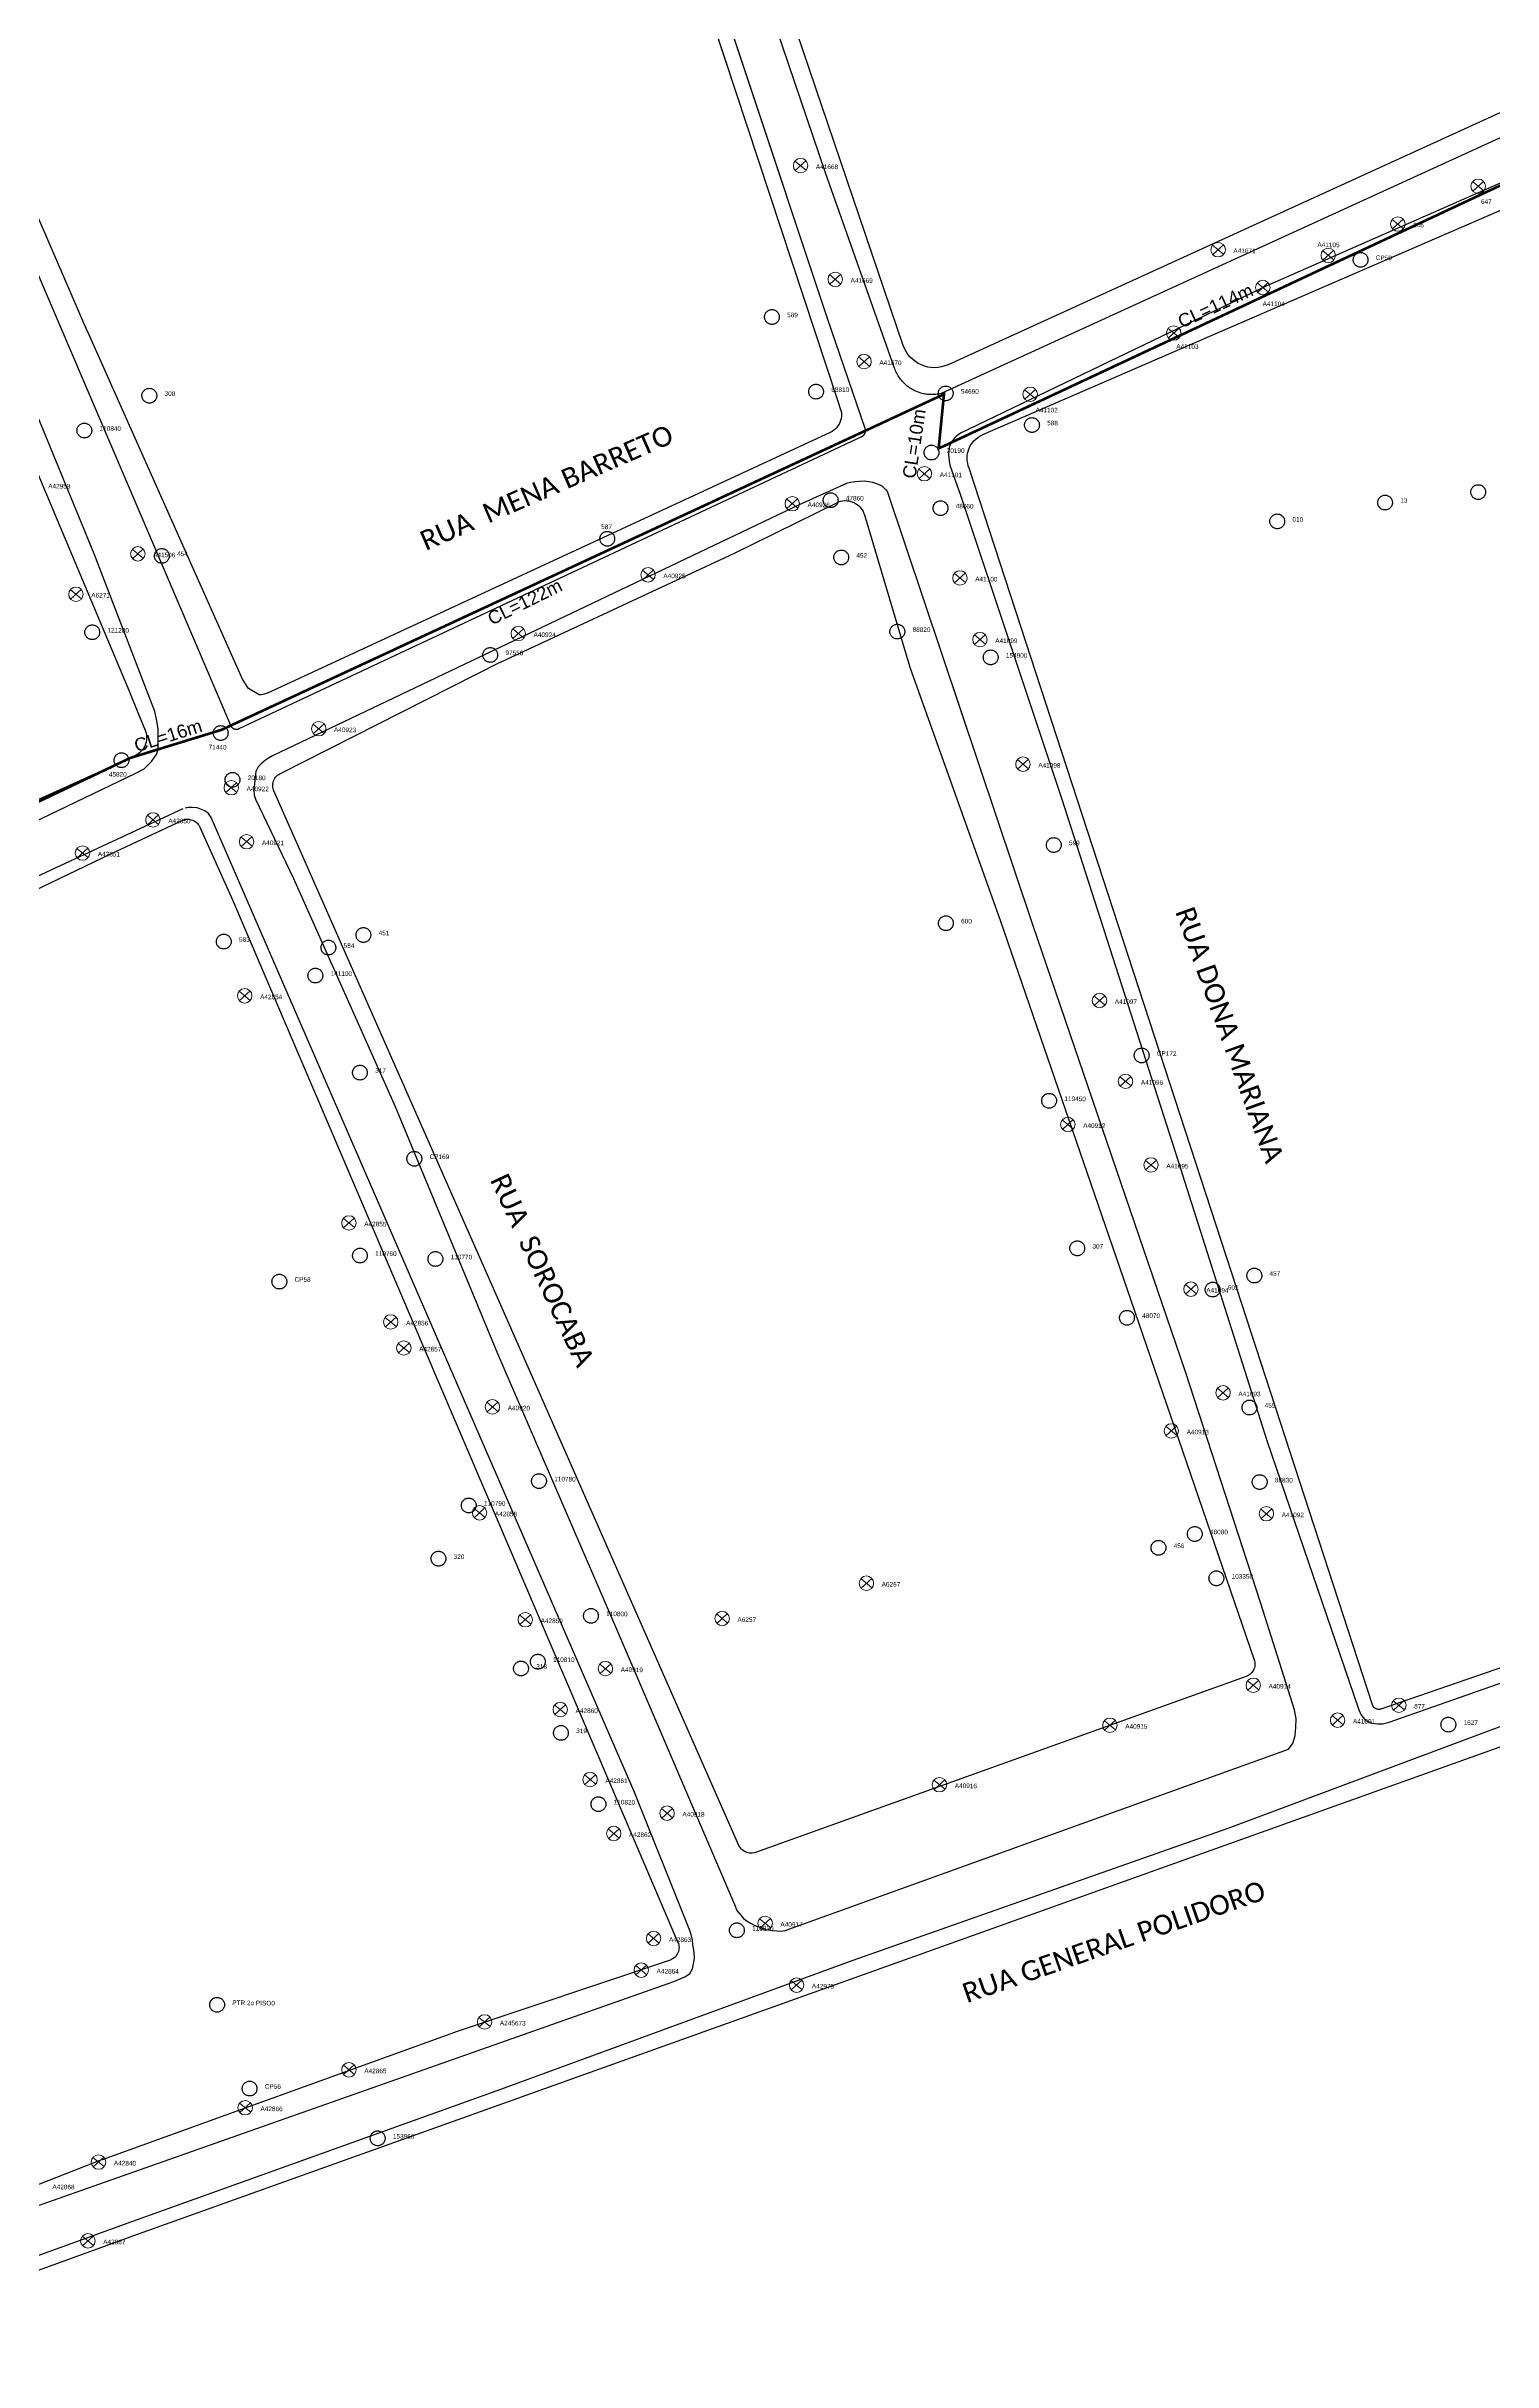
# Model space of a CAD drawing. Header units: millimetres. Extents: x 676447 to 689606, y 7455628 to 7463967.
# Drawn here: x 685706 to 685925.9, y 7460082.8 to 7460434.7 of the extents above; entities that cross this region are included whole.
import ezdxf

# ---------------------------------------------------------------- set-up
doc = ezdxf.new("R2010")
doc.units = ezdxf.units.MM
doc.header["$LTSCALE"] = 0.1
doc.header["$MEASUREMENT"] = 0
doc.linetypes.add('PHANTOM2', pattern=[1.25, 0.625, -0.125, 0.125, -0.125, 0.125, -0.125])
doc.layers.add('10.4-Postes', color=1, linetype='Continuous', lineweight=0)
for name, color, linetype in [('Caixas Subterrâneas', 5, 'Continuous'), ('label_cabos', 7, 'Continuous'), ('LEGENDAS_INFRAESTRUTURAS', 7, 'Continuous'), ('MUB_MEIOFIO', 7, 'Continuous'), ('MUB_QUADRAS', 7, 'Continuous'), ('MUB_SEGMENTO', 7, 'Continuous'), ('NOS_DE_INFRAESTRUTURA', 7, 'Continuous')]:
    doc.layers.add(name, color=color, linetype=linetype)
doc.styles.add('Legend', font='calibri.ttf')
doc.styles.get("Standard").update_dxf_attribs({"font": 'arial.ttf'})

# ---------------------------------------------------------------- blocks, each defined once
blk = doc.blocks.new('PTPT')
at = {"layer": '10.4-Postes', "color": 1, "linetype": 'PHANTOM2'}
for points in [[(-0.0000079, 0.0000104), (0.0000075, -0.000002)], [(0.000007, 0.0000109), (-0.0000074, -0.0000025)]]:
    blk.add_lwpolyline(points, dxfattribs=at)
at = {"layer": '10.4-Postes', "color": 1}
blk.add_circle((-0.0000002, 0.0000042), 0.00000987, dxfattribs=at)
blk = doc.blocks.new('MHMZ')
at = {"linetype": 'PHANTOM2'}
blk.add_circle((0, 0), 0.0000101, dxfattribs=at)

msp = doc.modelspace()

# ---------------------------------------------------------------- linework, layer by layer
at = {"color": 1, "const_width": 0.4}
msp.add_lwpolyline([(685337.95, 7460273.18), (685342.03, 7460274.32), (685358.39, 7460311.75), (685358.39, 7460311.75), (685371.67, 7460311.69), (685531.12, 7460373.47), (685567.06, 7460386.17), (685577.94, 7460372.97), (685622.51, 7460280.67), (685718.8, 7460326.5), (685732.65, 7460330.77), (685842.46, 7460381.78), (685841.65, 7460373.53), (685944.36, 7460421.62)], dxfattribs=at)
at = {"layer": 'MUB_MEIOFIO', "linetype": 'Continuous'}
for points in [[(685824.78, 7460393.26), (685762.54, 7460580.23)], [(685645.3, 7460539.14), (685734, 7460331.46), (685734.01, 7460331.43), (685734.03, 7460331.4), (685734.04, 7460331.37), (685734.06, 7460331.34), (685734.08, 7460331.31), (685734.1, 7460331.28), (685734.12, 7460331.25), (685734.14, 7460331.22), (685734.17, 7460331.2), (685734.19, 7460331.17), (685734.21, 7460331.15), (685734.24, 7460331.12), (685734.26, 7460331.1), (685734.29, 7460331.08), (685734.32, 7460331.05), (685734.35, 7460331.03), (685734.38, 7460331.01), (685734.41, 7460331), (685734.44, 7460330.98), (685734.47, 7460330.96), (685734.5, 7460330.95), (685734.53, 7460330.93), (685734.56, 7460330.92), (685734.6, 7460330.91), (685734.63, 7460330.9), (685734.66, 7460330.89), (685734.7, 7460330.88), (685734.73, 7460330.87), (685734.76, 7460330.87), (685734.8, 7460330.86), (685734.83, 7460330.86), (685734.87, 7460330.86), (685734.9, 7460330.85), (685734.94, 7460330.85), (685734.97, 7460330.86), (685735.01, 7460330.86), (685735.04, 7460330.86), (685735.08, 7460330.87), (685735.11, 7460330.87), (685735.15, 7460330.88), (685735.18, 7460330.89), (685735.21, 7460330.9), (685735.25, 7460330.91), (685735.28, 7460330.92), (685735.31, 7460330.94), (685735.34, 7460330.95), (685829.97, 7460375.33), (685830, 7460375.34), (685830.03, 7460375.36), (685830.06, 7460375.38), (685830.09, 7460375.4), (685830.12, 7460375.42), (685830.15, 7460375.44), (685830.18, 7460375.46), (685830.2, 7460375.48), (685830.23, 7460375.5), (685830.25, 7460375.53), (685830.28, 7460375.55), (685830.3, 7460375.58), (685830.32, 7460375.6), (685830.34, 7460375.63), (685830.36, 7460375.66), (685830.38, 7460375.69), (685830.4, 7460375.72), (685830.42, 7460375.75), (685830.44, 7460375.78), (685830.45, 7460375.81), (685830.47, 7460375.84), (685830.48, 7460375.87), (685830.49, 7460375.91), (685830.5, 7460375.94), (685830.51, 7460375.97), (685830.52, 7460376.01), (685830.53, 7460376.04), (685830.53, 7460376.08), (685830.54, 7460376.11), (685830.54, 7460376.15), (685830.54, 7460376.18), (685830.54, 7460376.21), (685830.54, 7460376.25), (685830.54, 7460376.28), (685830.54, 7460376.32), (685830.54, 7460376.35), (685830.53, 7460376.39), (685830.53, 7460376.42), (685830.52, 7460376.46), (685830.51, 7460376.49), (685830.5, 7460376.52), (685830.49, 7460376.56), (685824.78, 7460393.26)], [(685842.04, 7460381.87), (685841.83, 7460381.82), (685841.63, 7460381.79), (685841.42, 7460381.76), (685841.21, 7460381.73), (685841, 7460381.72), (685840.79, 7460381.71), (685840.58, 7460381.71), (685840.37, 7460381.71), (685840.16, 7460381.73), (685839.95, 7460381.75), (685839.74, 7460381.77), (685839.53, 7460381.81), (685839.33, 7460381.85), (685839.12, 7460381.9), (685838.92, 7460381.96), (685838.72, 7460382.02), (685838.52, 7460382.09), (685838.33, 7460382.17), (685838.13, 7460382.25), (685837.94, 7460382.34), (685837.76, 7460382.44), (685837.57, 7460382.54), (685837.4, 7460382.65), (685837.22, 7460382.77), (685837.05, 7460382.89), (685836.88, 7460383.02), (685836.72, 7460383.15), (685836.56, 7460383.29), (685836.41, 7460383.44), (685836.26, 7460383.59), (685836.12, 7460383.74), (685835.98, 7460383.9), (685835.85, 7460384.07), (685835.73, 7460384.24), (685835.61, 7460384.41), (685835.5, 7460384.59), (685835.39, 7460384.77), (685835.29, 7460384.96), (685835.2, 7460385.14), (685835.11, 7460385.34), (685835.03, 7460385.53), (685834.96, 7460385.73), (685824.47, 7460415.42), (685807.62, 7460465)], [(685941.18, 7460427.23), (685842.04, 7460381.87)], [(685947.24, 7460422.76), (685891.54, 7460398.26), (685846.11, 7460376.44), (685845.61, 7460376.15), (685845.07, 7460375.89), (685844.65, 7460375.64), (685844.33, 7460375.36), (685844, 7460375.03), (685843.74, 7460374.75), (685843.48, 7460374.31), (685843.27, 7460373.73), (685843.2, 7460373.19), (685843.17, 7460372.62), (685843.21, 7460372.15), (685843.23, 7460371.64), (685843.36, 7460371), (685844.98, 7460366.44), (685860.3, 7460320.39), (685877.7, 7460266.35), (685891.52, 7460222.74), (685905.46, 7460181.96), (685905.82, 7460181.13), (685906.54, 7460180.18), (685907.49, 7460179.82), (685908.38, 7460179.7), (685909.1, 7460179.7), (685910.11, 7460179.94), (685978.56, 7460203.94)], [(685701.48, 7460315.45), (685719.65, 7460324.18), (685720.92, 7460324.85), (685721.51, 7460325.44), (685722.01, 7460325.95), (685722.35, 7460326.45), (685722.77, 7460327.04), (685723.03, 7460327.8), (685723.03, 7460328.82), (685723.03, 7460329.75), (685723.03, 7460330.93), (685722.77, 7460332.36), (685722.52, 7460333.54), (685713.32, 7460357.51), (685701.31, 7460386.74)], [(685894.8, 7460175.86), (685895.48, 7460176.7), (685895.85, 7460177.9), (685895.95, 7460179.16), (685896.01, 7460180.47), (685895.74, 7460181.81), (685890.6, 7460197.97), (685879.19, 7460233.2), (685855.96, 7460301.14), (685833.93, 7460366.83), (685833.76, 7460367.12), (685833.57, 7460367.32), (685833.18, 7460367.68), (685832.86, 7460367.88), (685832.52, 7460368.08), (685832.12, 7460368.21), (685831.67, 7460368.37), (685831.06, 7460368.48), (685830.37, 7460368.55), (685829.59, 7460368.5), (685828.93, 7460368.45), (685828.25, 7460368.37), (685827.64, 7460368.2), (685820.46, 7460364.97), (685740.39, 7460326.82), (685739.8, 7460326.46), (685739.32, 7460326.16), (685738.67, 7460325.61), (685738.21, 7460325.13), (685737.86, 7460324.44), (685737.76, 7460323.67), (685737.68, 7460322.54), (685737.54, 7460321.66), (685737.64, 7460320.85), (685737.84, 7460320.22), (685743.58, 7460308.16), (685759.06, 7460273.53), (685774.61, 7460235.98), (685792.89, 7460193.65), (685810.63, 7460152.25), (685810.99, 7460151.31), (685811.56, 7460150.62), (685811.97, 7460150.13), (685812.71, 7460149.6), (685813.6, 7460149.11), (685814.58, 7460148.74), (685815.44, 7460148.42), (685816.38, 7460148.29), (685817.6, 7460148.17), (685818.33, 7460148.29), (685894.8, 7460175.86)], [(685726.75, 7460318.77), (685630.46, 7460274.05)], [(685703.51, 7460106.03), (685800.52, 7460140.24), (685801.41, 7460140.56), (685802.46, 7460140.97), (685803.18, 7460141.29), (685803.83, 7460141.73), (685804.23, 7460142.45), (685804.43, 7460143.46), (685804.55, 7460144.14), (685804.51, 7460145.02), (685804.31, 7460146.11), (685804.23, 7460146.83), (685804.03, 7460147.67), (685803.83, 7460148.28), (685795.38, 7460169.39), (685731.1, 7460317.47), (685730.69, 7460318.03), (685730.12, 7460318.45), (685729.62, 7460318.67), (685728.94, 7460318.89), (685728.19, 7460318.98), (685727.62, 7460318.99), (685727.14, 7460318.88)], [(685590.01, 7459703.56), (685549.09, 7459815.86), (685534.85, 7459858.25), (685485.55, 7459996.31), (685484.74, 7460000.21), (685484.74, 7460003.17), (685484.74, 7460005.45), (685485.14, 7460007.87), (685485.95, 7460011.1), (685487.16, 7460013.52), (685489.18, 7460016.48), (685491.6, 7460019.17), (685494.02, 7460021.32), (685497.65, 7460023.07), (685537.99, 7460038.13), (685578.5, 7460053.17), (685719.19, 7460104.12), (685774.54, 7460123.96), (685828.49, 7460143.75), (685885.65, 7460163.83), (685928.63, 7460179.9)]]:
    msp.add_lwpolyline(points, dxfattribs=at)
at = {"layer": 'MUB_QUADRAS', "linetype": 'Continuous'}
for points in [[(685762.53, 7460573.98), (685826.28, 7460380.89), (685826.8, 7460379.3), (685826.86, 7460379), (685826.88, 7460378.68), (685826.87, 7460378.38), (685826.82, 7460378.08), (685826.75, 7460377.77), (685826.65, 7460377.49), (685826.51, 7460377.21), (685826.34, 7460376.95), (685826.15, 7460376.7), (685825.94, 7460376.49), (685825.7, 7460376.29), (685825.45, 7460376.11), (685825.17, 7460375.98), (685739.65, 7460336.36), (685739.58, 7460336.33), (685739.29, 7460336.23), (685738.99, 7460336.15), (685738.69, 7460336.11), (685738.38, 7460336.09), (685736.75, 7460337.04), (685735.83, 7460338.48), (685712.26, 7460391.37), (685712.24, 7460391.39), (685661.12, 7460509.66)], [(685937.95, 7460429.57), (685843.08, 7460386.26), (685842.6, 7460386.07), (685842.09, 7460385.93), (685841.58, 7460385.84), (685841.05, 7460385.81), (685840.53, 7460385.83), (685840.01, 7460385.91), (685839.51, 7460386.04), (685839.02, 7460386.22), (685838.55, 7460386.45), (685838.11, 7460386.73), (685837.7, 7460387.06), (685837.32, 7460387.43), (685836.99, 7460387.83), (685836.7, 7460388.27), (685836.46, 7460388.73), (685836.27, 7460389.2), (685780.15, 7460554.48), (685773.42, 7460573.95)], [(685636.32, 7460532.25), (685718.65, 7460336.57), (685719.95, 7460333.41), (685721.05, 7460330.72), (685721.15, 7460330.42), (685721.23, 7460330.12), (685721.27, 7460329.81), (685721.27, 7460329.49), (685721.25, 7460329.18), (685721.19, 7460328.87), (685721.1, 7460328.57), (685720.98, 7460328.28), (685720.83, 7460328.01), (685720.65, 7460327.75), (685720.44, 7460327.51), (685720.21, 7460327.29), (685719.96, 7460327.1), (685719.7, 7460326.94), (685719.53, 7460326.86), (685717.6, 7460325.97), (685626.5, 7460284.79)], [(685846.3, 7460370.52), (685846.16, 7460370.9), (685846.06, 7460371.29), (685846, 7460371.69), (685845.98, 7460372.09), (685846, 7460372.5), (685846.07, 7460372.9), (685846.18, 7460373.28), (685846.32, 7460373.66), (685846.51, 7460374.02), (685846.73, 7460374.36), (685846.99, 7460374.67), (685847.28, 7460374.95), (685847.59, 7460375.2), (685847.93, 7460375.42), (685848.3, 7460375.6), (685848.36, 7460375.63), (685945.78, 7460417.85)], [(686017.21, 7460219.29), (685908.87, 7460181.94), (685908.77, 7460181.91), (685908.67, 7460181.89), (685908.56, 7460181.89), (685908.46, 7460181.89), (685908.35, 7460181.91), (685908.25, 7460181.93), (685908.16, 7460181.97), (685908.06, 7460182.01), (685907.97, 7460182.07), (685907.89, 7460182.13), (685907.81, 7460182.2), (685907.75, 7460182.28), (685907.69, 7460182.37), (685907.64, 7460182.46), (685907.6, 7460182.56), (685907.59, 7460182.58), (685886.96, 7460245.85), (685846.3, 7460370.52)], [(685740.61, 7460321.5), (685740.57, 7460321.59), (685740.5, 7460321.79), (685740.46, 7460321.99), (685740.44, 7460322.2), (685740.44, 7460322.41), (685740.46, 7460322.62), (685740.5, 7460322.82), (685740.57, 7460323.02), (685740.66, 7460323.21), (685740.76, 7460323.4), (685740.88, 7460323.56), (685741.02, 7460323.72), (685741.18, 7460323.86), (685741.35, 7460323.98), (685741.53, 7460324.09), (685775.02, 7460341.05), (685775.08, 7460341.07), (685810.73, 7460357.69), (685826.16, 7460365.29), (685826.45, 7460365.42), (685826.75, 7460365.51), (685827.05, 7460365.57), (685827.37, 7460365.6), (685827.68, 7460365.59), (685827.99, 7460365.56), (685828.3, 7460365.49), (685828.6, 7460365.39), (685828.88, 7460365.26), (685829.15, 7460365.09), (685829.4, 7460364.91), (685829.63, 7460364.69), (685829.84, 7460364.46), (685830.02, 7460364.2), (685830.17, 7460363.93), (685830.3, 7460363.64), (685830.36, 7460363.46), (685837.29, 7460340.3), (685851.07, 7460301.71), (685870.24, 7460245.85), (685889.61, 7460189.43), (685889.66, 7460189.25), (685889.7, 7460189.05), (685889.72, 7460188.84), (685889.71, 7460188.63), (685889.69, 7460188.42), (685889.64, 7460188.22), (685889.57, 7460188.02), (685889.48, 7460187.83), (685889.37, 7460187.65), (685889.24, 7460187.48), (685889.1, 7460187.33), (685888.94, 7460187.19), (685888.77, 7460187.08), (685888.59, 7460186.98), (685888.39, 7460186.89), (685813.8, 7460160.16), (685813.74, 7460160.14), (685813.54, 7460160.08), (685813.33, 7460160.05), (685813.12, 7460160.04), (685812.91, 7460160.05), (685812.71, 7460160.09), (685812.5, 7460160.14), (685812.31, 7460160.22), (685812.12, 7460160.31), (685811.95, 7460160.43), (685811.78, 7460160.56), (685811.64, 7460160.71), (685811.51, 7460160.87), (685811.39, 7460161.05), (685811.3, 7460161.23), (685773.98, 7460245.85), (685740.61, 7460321.5)], [(685631.24, 7460271.27), (685715.84, 7460311.9), (685726.67, 7460316.99), (685726.87, 7460317.07), (685727.07, 7460317.13), (685727.28, 7460317.17), (685727.48, 7460317.18), (685727.69, 7460317.18), (685727.9, 7460317.15), (685728.1, 7460317.1), (685728.3, 7460317.03), (685728.49, 7460316.93), (685728.67, 7460316.82), (685728.83, 7460316.7), (685728.98, 7460316.55), (685729.12, 7460316.39), (685729.24, 7460316.22), (685729.34, 7460316.03), (685729.35, 7460316), (685734.3, 7460304.92), (685759.55, 7460245.85), (685802.03, 7460146.46), (685802.09, 7460146.31), (685802.14, 7460146.11), (685802.18, 7460145.9), (685802.19, 7460145.7), (685802.18, 7460145.49), (685802.15, 7460145.28), (685802.1, 7460145.08), (685802.02, 7460144.88), (685801.93, 7460144.69), (685801.82, 7460144.52), (685801.69, 7460144.35), (685801.54, 7460144.2), (685801.38, 7460144.07), (685801.2, 7460143.96), (685801.02, 7460143.86), (685800.82, 7460143.78), (685768.14, 7460132.85), (685768.04, 7460132.81), (685714.49, 7460113.45), (685714.39, 7460113.41), (685700.97, 7460108.18)], [(685497.04, 7460021.2), (685720.02, 7460102.19), (685992.72, 7460199.71)]]:
    msp.add_lwpolyline(points, dxfattribs=at)

# ---------------------------------------------------------------- block references
at = {"layer": 'Caixas Subterrâneas', "color": 40}
for p, xscale, yscale, zscale, rotation in [((685905.78, 7460402.2), 111319.4907932736, 111319.4907932736, 111319.4907932736, 359.2926549238405), ((685816.31, 7460393.51), 111319.4907932736, 111319.4907932736, 111319.4907932736, 359.2929924350433), ((685721.68, 7460381.55), 111319.4907932736, 111319.4907932736, 111319.4907932736, 359.2933485341024), ((685823.02, 7460382.17), 111319.4907932736, 111319.4907932736, 111319.4907932736, 359.2929634012635), ((685842.72, 7460381.9), 111319.4907932735, 111319.4907932735, 111319.4907932735, 359.29288839844), ((685711.81, 7460376.26), 111319.4907932736, 111319.4907932736, 111319.4907932736, 359.2933844273433), ((685855.83, 7460377.09), 111319.4907932736, 111319.4907932736, 111319.4907932736, 359.2928370468985), ((685840.56, 7460372.91), 111319.4907932736, 111319.4907932736, 111319.4907932736, 359.2928938367065), ((685923.65, 7460366.9), 111319.4907932736, 111319.4907932736, 111319.4907932736, 359.2925760079168), ((685825.23, 7460365.67), 111319.4907932736, 111319.4907932736, 111319.4907932736, 359.2929498846664), ((685841.93, 7460364.46), 111319.4907932736, 111319.4907932736, 111319.4907932736, 359.2928859841373), ((685909.5, 7460365.31), 111319.4907932736, 111319.4907932736, 111319.4907932736, 359.292629348841), ((685791.28, 7460359.81), 111319.4907932735, 111319.4907932735, 111319.4907932735, 359.2930771560634), ((685893.11, 7460362.45), 111319.4907932736, 111319.4907932736, 111319.4907932736, 359.2926907638176), ((685723.58, 7460357.2), 111319.4907932735, 111319.4907932735, 111319.4907932735, 359.2933337570519), ((685826.84, 7460356.97), 111319.4907932736, 111319.4907932736, 111319.4907932736, 359.2929410605844), ((685713, 7460345.6), 111319.4907932736, 111319.4907932736, 111319.4907932736, 359.2933704002778), ((685835.37, 7460345.7), 111319.4907932736, 111319.4907932736, 111319.4907932736, 359.2929051382524), ((685773.49, 7460342.15), 111319.4907932736, 111319.4907932736, 111319.4907932736, 359.2931393184195), ((685849.56, 7460341.78), 111319.4907932735, 111319.4907932735, 111319.4907932735, 359.2928499611029), ((685732.52, 7460330.28), 111319.4907932736, 111319.4907932736, 111319.4907932736, 359.2932914279226), ((685717.45, 7460326.15), 111319.4907932736, 111319.4907932736, 111319.4907932736, 359.2933474567294), ((685734.32, 7460323.17), 111319.4907932736, 111319.4907932736, 111319.4907932736, 359.2932823678749), ((685859.15, 7460313.26), 111319.4907932736, 111319.4907932736, 111319.4907932736, 359.2928046392976), ((685842.75, 7460301.38), 111319.4907932736, 111319.4907932736, 111319.4907932736, 359.2928633173806), ((685733, 7460298.59), 111319.4907932736, 111319.4907932736, 111319.4907932736, 359.2932797716678), ((685748.9, 7460297.68), 111319.4907932736, 111319.4907932736, 111319.4907932736, 359.2932190481153), ((685754.22, 7460299.59), 111319.4907932735, 111319.4907932735, 111319.4907932735, 359.2931994100052), ((685746.92, 7460293.42), 111319.4907932736, 111319.4907932736, 111319.4907932736, 359.2932252441924), ((685872.5, 7460281.28), 111319.4907932735, 111319.4907932735, 111319.4907932735, 359.2927439651595), ((685753.69, 7460278.67), 111319.4907932736, 111319.4907932736, 111319.4907932736, 359.2931949197285), ((685858.44, 7460274.39), 111319.4907932736, 111319.4907932736, 111319.4907932736, 359.2927953087901), ((685761.96, 7460265.58), 111319.4907932736, 111319.4907932736, 111319.4907932736, 359.2931594281712), ((685753.69, 7460250.87), 111319.4907932735, 111319.4907932735, 111319.4907932735, 359.2931863246072), ((685862.71, 7460251.97), 111319.4907932735, 111319.4907932735, 111319.4907932735, 359.2927720959124), ((685765.17, 7460250.35), 111319.4907932736, 111319.4907932736, 111319.4907932736, 359.2931425080372), ((685889.63, 7460247.83), 111319.4907932736, 111319.4907932736, 111319.4907932736, 359.292668457171), ((685741.45, 7460246.91), 111319.4907932736, 111319.4907932736, 111319.4907932736, 359.2932316511217), ((685883.29, 7460245.7), 111319.4907932736, 111319.4907932736, 111319.4907932736, 359.292691905977), ((685870.27, 7460241.41), 111319.4907932736, 111319.4907932736, 111319.4907932736, 359.2927400918407), ((685888.89, 7460227.77), 111319.4907932736, 111319.4907932736, 111319.4907932736, 359.2926650376387), ((685780.91, 7460216.59), 111319.4907932736, 111319.4907932736, 111319.4907932736, 359.2930721917482), ((685890.44, 7460216.44), 111319.4907932736, 111319.4907932736, 111319.4907932736, 359.2926556467297), ((685770.23, 7460212.89), 111319.4907932736, 111319.4907932736, 111319.4907932736, 359.2931116500562), ((685880.58, 7460208.55), 111319.4907932736, 111319.4907932736, 111319.4907932736, 359.2926906749749), ((685875.06, 7460206.45), 111319.4907932736, 111319.4907932736, 111319.4907932736, 359.2927110225838), ((685765.63, 7460204.8), 111319.4907932736, 111319.4907932736, 111319.4907932736, 359.2931266595277), ((685883.86, 7460201.81), 111319.4907932736, 111319.4907932736, 111319.4907932736, 359.2926761337625), ((685788.8, 7460196.11), 111319.4907932735, 111319.4907932735, 111319.4907932735, 359.293035825529), ((685778.17, 7460188.11), 111319.4907932736, 111319.4907932736, 111319.4907932736, 359.2930737913111), ((685780.73, 7460189.15), 111319.4907932736, 111319.4907932736, 111319.4907932736, 359.2930643700886), ((685784.24, 7460178.32), 111319.4907932736, 111319.4907932736, 111319.4907932736, 359.2930476583014), ((685919.12, 7460179.58), 111319.4907932736, 111319.4907932736, 111319.4907932736, 359.2925351340341), ((685789.94, 7460167.49), 111319.4907932736, 111319.4907932736, 111319.4907932736, 359.2930226376421), ((685810.98, 7460148.32), 111319.4907932736, 111319.4907932736, 111319.4907932736, 359.2929366825052), ((685731.98, 7460137), 111319.4907932735, 111319.4907932735, 111319.4907932735, 359.2932335943777), ((685736.92, 7460124.27), 111319.4907932736, 111319.4907932736, 111319.4907932736, 359.2932108724036), ((685756.39, 7460116.7), 111319.4907932736, 111319.4907932736, 111319.4907932736, 359.2931344642525)]:
    msp.add_blockref('MHMZ', p, dxfattribs=dict(at, xscale=xscale, yscale=yscale, zscale=zscale, rotation=rotation))
at = {"layer": 'NOS_DE_INFRAESTRUTURA', "color": 1}
for p, xscale, yscale, zscale, rotation in [((685820.68, 7460416.05), 111319.4907932735, 111319.4907932735, 111319.4907932735, 359.2929827842602), ((685923.67, 7460412.92), 111319.4907932735, 111319.4907932735, 111319.4907932735, 359.2925902083853), ((685911.46, 7460407.17), 111319.4907932736, 111319.4907932736, 111319.4907932736, 359.2926348828458), ((685884.14, 7460403.27), 111319.4907932735, 111319.4907932735, 111319.4907932735, 359.2927375393033), ((685900.89, 7460402.41), 111319.4907932736, 111319.4907932736, 111319.4907932736, 359.292673590099), ((685825.95, 7460398.76), 111319.4907932735, 111319.4907932735, 111319.4907932735, 359.2929573932737), ((685890.94, 7460397.53), 111319.4907932735, 111319.4907932735, 111319.4907932735, 359.292709882698), ((685877.4, 7460390.61), 111319.4907932736, 111319.4907932736, 111319.4907932736, 359.2927592484475), ((685830.33, 7460386.27), 111319.4907932736, 111319.4907932736, 111319.4907932736, 359.2929368723855), ((685855.58, 7460381.3), 111319.4907932735, 111319.4907932735, 111319.4907932735, 359.2928393199037), ((685839.5, 7460369.22), 111319.4907932736, 111319.4907932736, 111319.4907932736, 359.2928967252021), ((685819.42, 7460364.67), 111319.4907932735, 111319.4907932735, 111319.4907932735, 359.2929716630593), ((685719.95, 7460357.05), 111319.4907932735, 111319.4907932735, 111319.4907932735, 359.2933475284946), ((685797.5, 7460353.86), 111319.4907932736, 111319.4907932736, 111319.4907932736, 359.2930516663813), ((685844.9, 7460353.38), 111319.4907932736, 111319.4907932736, 111319.4907932736, 359.2928712838739), ((685710.54, 7460350.91), 111319.4907932736, 111319.4907932736, 111319.4907932736, 359.2933814048614), ((685777.77, 7460344.93), 111319.4907932736, 111319.4907932736, 111319.4907932736, 359.2931238996563), ((685847.94, 7460344.02), 111319.4907932736, 111319.4907932736, 111319.4907932736, 359.2928568205521), ((685747.44, 7460330.47), 111319.4907932735, 111319.4907932735, 111319.4907932735, 359.2932347440962), ((685854.48, 7460325.08), 111319.4907932736, 111319.4907932736, 111319.4907932736, 359.2928260766211), ((685734.16, 7460321.5), 111319.4907932736, 111319.4907932736, 111319.4907932736, 359.293282481134), ((685722.25, 7460316.61), 111319.4907932735, 111319.4907932735, 111319.4907932735, 359.2933262555558), ((685711.54, 7460311.58), 111319.4907932735, 111319.4907932735, 111319.4907932735, 359.2933654155962), ((685736.48, 7460313.3), 111319.4907932736, 111319.4907932736, 111319.4907932736, 359.2932711049433), ((685736.2, 7460289.88), 111319.4907932736, 111319.4907932736, 111319.4907932736, 359.293264916478), ((685866.11, 7460289.16), 111319.4907932736, 111319.4907932736, 111319.4907932736, 359.2927706965178), ((685870.07, 7460276.88), 111319.4907932736, 111319.4907932736, 111319.4907932736, 359.2927518329932), ((685861.3, 7460270.32), 111319.4907932735, 111319.4907932735, 111319.4907932735, 359.2927831541485), ((685873.94, 7460264.17), 111319.4907932736, 111319.4907932736, 111319.4907932736, 359.2927331701905), ((685752.03, 7460255.36), 111319.4907932736, 111319.4907932736, 111319.4907932736, 359.2931940125652), ((685880.01, 7460245.29), 111319.4907932736, 111319.4907932736, 111319.4907932736, 359.2927042631064), ((685758.39, 7460240.31), 111319.4907932736, 111319.4907932736, 111319.4907932736, 359.293165160661), ((685760.38, 7460236.35), 111319.4907932736, 111319.4907932736, 111319.4907932736, 359.2931563946532), ((685884.89, 7460229.54), 111319.4907932736, 111319.4907932736, 111319.4907932736, 359.2926808061749), ((685773.84, 7460227.4), 111319.4907932736, 111319.4907932736, 111319.4907932736, 359.2931024278837), ((685877.03, 7460223.75), 111319.4907932736, 111319.4907932736, 111319.4907932736, 359.2927089176177), ((685771.89, 7460211.3), 111319.4907932736, 111319.4907932736, 111319.4907932736, 359.2931048370435), ((685891.48, 7460211.16), 111319.4907932735, 111319.4907932735, 111319.4907932735, 359.2926500484314), ((685830.68, 7460200.6), 111319.4907932735, 111319.4907932735, 111319.4907932735, 359.2928779747983), ((685778.84, 7460195.06), 111319.4907932736, 111319.4907932736, 111319.4907932736, 359.2930733890868), ((685808.76, 7460195.24), 111319.4907932735, 111319.4907932735, 111319.4907932735, 359.2929596611793), ((685791.01, 7460187.62), 111319.4907932736, 111319.4907932736, 111319.4907932736, 359.293024801971), ((685889.48, 7460185.09), 111319.4907932736, 111319.4907932736, 111319.4907932736, 359.2926495512406), ((685784.16, 7460181.39), 111319.4907932736, 111319.4907932736, 111319.4907932736, 359.2930489189438), ((685902.31, 7460179.78), 111319.4907932736, 111319.4907932736, 111319.4907932736, 359.2925991356387), ((685911.61, 7460182.05), 111319.4907932736, 111319.4907932736, 111319.4907932736, 359.2925644868257), ((685867.7, 7460179.01), 111319.4907932736, 111319.4907932736, 111319.4907932736, 359.2927304865601), ((685788.69, 7460170.76), 111319.4907932736, 111319.4907932736, 111319.4907932736, 359.2930284109721), ((685841.79, 7460169.98), 111319.4907932736, 111319.4907932736, 111319.4907932736, 359.2928262351696), ((685792.28, 7460162.56), 111319.4907932736, 111319.4907932736, 111319.4907932736, 359.2930121976705), ((685800.39, 7460165.65), 111319.4907932736, 111319.4907932736, 111319.4907932736, 359.2929823351772), ((685815.29, 7460148.91), 111319.4907932736, 111319.4907932736, 111319.4907932736, 359.2929204580272), ((685798.35, 7460146.61), 111319.4907932736, 111319.4907932736, 111319.4907932736, 359.2929841825709), ((685796.47, 7460141.8), 111319.4907932736, 111319.4907932736, 111319.4907932736, 359.2929898415844), ((685820.07, 7460139.52), 111319.4907932736, 111319.4907932736, 111319.4907932736, 359.2928993787572), ((685772.65, 7460133.92), 111319.4907932736, 111319.4907932736, 111319.4907932736, 359.2930779803183), ((685752.04, 7460126.65), 111319.4907932736, 111319.4907932736, 111319.4907932736, 359.2931540879687), ((685736.26, 7460120.89), 111319.4907932736, 111319.4907932736, 111319.4907932736, 359.2932123257059), ((685713.98, 7460112.63), 111319.4907932735, 111319.4907932735, 111319.4907932735, 359.2932944883083), ((685712.36, 7460100.65), 111319.4907932736, 111319.4907932736, 111319.4907932736, 359.2932969347153)]:
    msp.add_blockref('PTPT', p, dxfattribs=dict(at, xscale=xscale, yscale=yscale, zscale=zscale, rotation=rotation))

# ---------------------------------------------------------------- texts
at = {"layer": 'label_cabos', "linetype": 'Continuous', "char_height": 2, "attachment_point": 4}
for s, insert, rotation in [('CL=114m', (685878.18, 7460392.67), 24.6869), ('CL=10m', (685837.13, 7460369), 81.2994), ('CL=122m', (685773.29, 7460347.49), 26.3616), ('CL=16m', (685719.46, 7460328.28), 17.5457)]:
    msp.add_mtext(s, dxfattribs=dict(at, insert=insert, rotation=rotation))
at = {"layer": 'LEGENDAS_INFRAESTRUTURAS', "color": 1}
for s, rotation, p in [('A41668', 359.293, (685822.99, 7460416.02)), ('647', 359.2926, (685924.08, 7460410.71)), ('646', 359.2926, (685913.76, 7460407.14)), ('A41671', 359.2927, (685886.45, 7460403.24)), ('A41105', 359.2927, (685899.21, 7460404.15)), ('A41669', 359.2929, (685828.26, 7460398.73)), ('A41104', 359.2927, (685890.89, 7460395.2)), ('A41103', 359.2928, (685877.77, 7460388.71)), ('A41670', 359.2929, (685832.64, 7460386.24)), ('A41102', 359.2928, (685856.38, 7460379.05)), ('A42959', 359.2934, (685706.31, 7460367.47)), ('A41101', 359.2929, (685841.81, 7460369.2)), ('A40926', 359.293, (685821.73, 7460364.64)), ('A41506', 359.2933, (685722.26, 7460357.03)), ('A40925', 359.293, (685799.81, 7460353.83)), ('A41100', 359.2929, (685847.21, 7460353.35)), ('A6271', 359.2934, (685712.85, 7460350.89)), ('A40924', 359.2931, (685780.08, 7460344.9)), ('A41099', 359.2928, (685850.25, 7460343.99)), ('A40923', 359.2932, (685749.75, 7460330.44)), ('A41098', 359.2928, (685856.79, 7460325.05)), ('A40922', 359.2933, (685736.47, 7460321.47)), ('A42850', 359.2933, (685724.56, 7460316.59)), ('A42851', 359.2934, (685713.85, 7460311.55)), ('A40921', 359.2933, (685738.79, 7460313.27)), ('A42854', 359.2933, (685738.51, 7460289.85)), ('A41097', 359.2928, (685868.42, 7460289.13)), ('A41096', 359.2927, (685872.38, 7460276.85)), ('A40912', 359.2928, (685863.61, 7460270.29)), ('A41095', 359.2927, (685876.25, 7460264.14)), ('A42855', 359.2932, (685754.34, 7460255.33)), ('A41094', 359.2927, (685882.32, 7460245.26)), ('A42856', 359.2932, (685760.7, 7460240.28)), ('A42857', 359.2931, (685762.69, 7460236.32)), ('A40920', 359.2931, (685776.15, 7460227.37)), ('A41093', 359.2927, (685887.2, 7460229.51)), ('A40913', 359.2927, (685879.34, 7460223.72)), ('A42858', 359.2931, (685774.2, 7460211.27)), ('A41092', 359.2926, (685893.79, 7460211.13)), ('A6267', 359.2929, (685832.99, 7460200.57)), ('A42859', 359.2931, (685781.15, 7460195.03)), ('A6257', 359.293, (685811.07, 7460195.21)), ('A40919', 359.293, (685793.32, 7460187.59)), ('A40914', 359.2926, (685891.79, 7460185.07)), ('A42860', 359.293, (685786.47, 7460181.36)), ('877', 359.2926, (685913.92, 7460182.02)), ('A40915', 359.2927, (685870.01, 7460178.98)), ('A41091', 359.2926, (685904.62, 7460179.75)), ('A42861', 359.293, (685791, 7460170.73)), ('A40916', 359.2928, (685844.1, 7460169.95)), ('A40918', 359.293, (685802.7, 7460165.62)), ('A42862', 359.293, (685794.59, 7460162.53)), ('A42863', 359.293, (685800.66, 7460146.58)), ('A40917', 359.2929, (685817.6, 7460148.88)), ('A42864', 359.293, (685798.78, 7460141.77)), ('A42979', 359.2929, (685822.38, 7460139.49)), ('A245673', 359.2931, (685774.96, 7460133.89)), ('A42865', 359.2931, (685754.35, 7460126.62)), ('A42866', 359.2932, (685738.57, 7460120.86)), ('A42840', 359.2933, (685716.29, 7460112.6)), ('A42868', 359.2933, (685706.95, 7460108.98)), ('A42867', 359.2933, (685714.67, 7460100.62))]:
    msp.add_text(s, height=0.7, rotation=rotation, dxfattribs=at).set_placement(p)
at = {"layer": 'LEGENDAS_INFRAESTRUTURAS', "color": 5}
for s, rotation, p in [('CP59', 359.2926, (685908.09, 7460402.17)), ('589', 359.293, (685818.62, 7460393.48)), ('308', 359.2933, (685723.99, 7460381.53)), ('88810', 359.293, (685825.33, 7460382.14)), ('54690', 359.2929, (685845.03, 7460381.87)), ('110840', 359.2934, (685714.12, 7460376.24)), ('588', 359.2928, (685858.14, 7460377.06)), ('20190', 359.2929, (685842.87, 7460372.88)), ('47860', 359.2929, (685827.54, 7460365.64)), ('48060', 359.2929, (685844.24, 7460364.43)), ('13', 359.2926, (685911.81, 7460365.28)), ('587', 359.2931, (685790.36, 7460361.28)), ('010', 359.2927, (685895.42, 7460362.42)), ('454', 359.2933, (685725.89, 7460357.18)), ('452', 359.2929, (685829.15, 7460356.94)), ('121280', 359.2934, (685715.31, 7460345.57)), ('88820', 359.2929, (685837.68, 7460345.67)), ('97550', 359.2931, (685775.8, 7460342.13)), ('154900', 359.2928, (685851.87, 7460341.75)), ('71440', 359.2933, (685730.69, 7460327.8)), ('45820', 359.2933, (685715.53, 7460323.67)), ('20180', 359.2933, (685736.63, 7460323.14)), ('599', 359.2928, (685861.46, 7460313.24)), ('600', 359.2929, (685845.06, 7460301.35)), ('583', 359.2933, (685735.31, 7460298.56)), ('584', 359.2932, (685751.21, 7460297.65)), ('451', 359.2932, (685756.53, 7460299.56)), ('141100', 359.2932, (685749.23, 7460293.4)), ('CP172', 359.2927, (685874.81, 7460281.25)), ('317', 359.2932, (685756, 7460278.65)), ('119450', 359.2928, (685860.75, 7460274.36)), ('CP169', 359.2932, (685764.27, 7460265.56)), ('307', 359.2928, (685865.02, 7460251.94)), ('110760', 359.2932, (685756, 7460250.84)), ('110770', 359.2931, (685767.48, 7460250.32)), ('457', 359.2927, (685891.94, 7460247.8)), ('CP58', 359.2932, (685743.76, 7460246.89)), ('601', 359.2927, (685885.6, 7460245.67)), ('48070', 359.2927, (685872.58, 7460241.39)), ('455', 359.2927, (685891.2, 7460227.74)), ('110780', 359.2931, (685783.22, 7460216.56)), ('88830', 359.2926, (685892.75, 7460216.41)), ('110790', 359.2931, (685772.54, 7460212.86)), ('456', 359.2927, (685877.37, 7460206.42)), ('48080', 359.2927, (685882.89, 7460208.52)), ('320', 359.2931, (685767.93, 7460204.77)), ('103350', 359.2927, (685886.17, 7460201.78)), ('110800', 359.293, (685791.11, 7460196.08)), ('318', 359.2931, (685780.48, 7460188.08)), ('110810', 359.2931, (685783.04, 7460189.12)), ('319', 359.293, (685786.55, 7460178.29)), ('1627', 359.2925, (685921.43, 7460179.55)), ('110820', 359.293, (685792.25, 7460167.46)), ('110830', 359.2929, (685813.29, 7460148.29)), ('PTR 2o PISO0', 359.2932, (685734.29, 7460136.97)), ('CP56', 359.2932, (685739.23, 7460124.24)), ('153960', 359.2931, (685758.7, 7460116.67))]:
    msp.add_text(s, height=0.7, rotation=rotation, dxfattribs=at).set_placement(p)
at = {"layer": 'MUB_SEGMENTO', "color": 253, "style": 'Legend'}
for s, rotation, p in [('RUA  MENA BARRETO', 23.6056, (685763.69, 7460357.95)), ('RUA DONA MARIANA', 289.7496, (685877.58, 7460303.16)), ('RUA  SOROCABA', 294.8802, (685773.41, 7460262.39)), ('RUA GENERAL POLIDORO', 19.1947, (685845.93, 7460137.23))]:
    msp.add_text(s, height=3, rotation=rotation, dxfattribs=at).set_placement(p)

doc.saveas('drawing.dxf')
